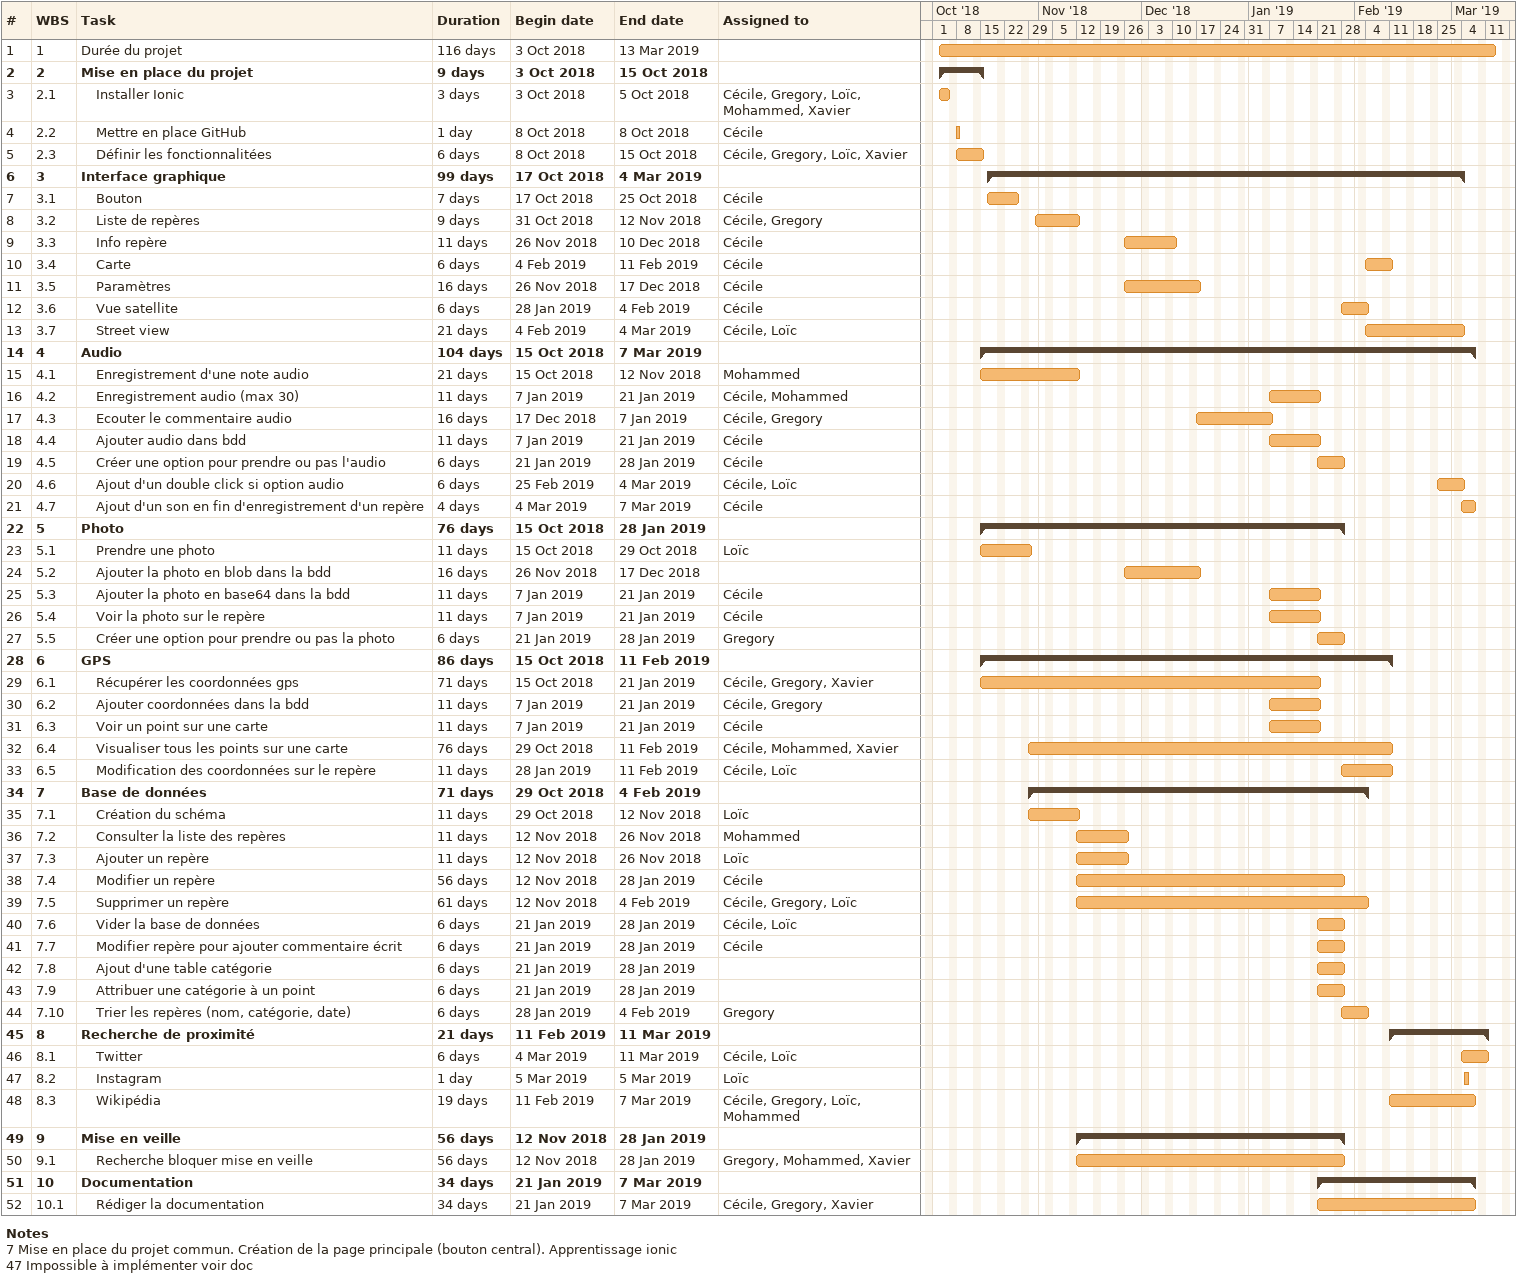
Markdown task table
| ID | WBS | Task | Duration | Start | Finish | Resources |
|---|---|---|---|---|---|---|
| 1 | 1 | Durée du projet | 116d | 2018-10-03 | 2019-03-13 |  |
| 2 | 2 | **Mise en place du projet** | 9d | 2018-10-03 | 2018-10-15 |  |
| 3 | 2.1 | Installer Ionic | 3d | 2018-10-03 | 2018-10-05 | Cécile, Gregory, Loïc, Mohammed, Xavier |
| 4 | 2.2 | Mettre en place GitHub | 1d | 2018-10-08 | 2018-10-08 | Cécile |
| 5 | 2.3 | Définir les fonctionnalitées | 6d | 2018-10-08 | 2018-10-15 | Cécile, Gregory, Loïc, Xavier |
| 6 | 3 | **Interface graphique** | 99d | 2018-10-17 | 2019-03-04 |  |
| 7 | 3.1 | Bouton | 7d | 2018-10-17 | 2018-10-25 | Cécile |
| 8 | 3.2 | Liste de repères | 9d | 2018-10-31 | 2018-11-12 | Cécile, Gregory |
| 9 | 3.3 | Info repère | 11d | 2018-11-26 | 2018-12-10 | Cécile |
| 10 | 3.4 | Carte | 6d | 2019-02-04 | 2019-02-11 | Cécile |
| 11 | 3.5 | Paramètres | 16d | 2018-11-26 | 2018-12-17 | Cécile |
| 12 | 3.6 | Vue satellite | 6d | 2019-01-28 | 2019-02-04 | Cécile |
| 13 | 3.7 | Street view | 21d | 2019-02-04 | 2019-03-04 | Cécile, Loïc |
| 14 | 4 | **Audio** | 104d | 2018-10-15 | 2019-03-07 |  |
| 15 | 4.1 | Enregistrement d'une note audio | 21d | 2018-10-15 | 2018-11-12 | Mohammed |
| 16 | 4.2 | Enregistrement audio (max 30) | 11d | 2019-01-07 | 2019-01-21 | Cécile, Mohammed |
| 17 | 4.3 | Ecouter le commentaire audio | 16d | 2018-12-17 | 2019-01-07 | Cécile, Gregory |
| 18 | 4.4 | Ajouter audio dans bdd | 11d | 2019-01-07 | 2019-01-21 | Cécile |
| 19 | 4.5 | Créer une option pour prendre ou pas l'audio | 6d | 2019-01-21 | 2019-01-28 | Cécile |
| 20 | 4.6 | Ajout d'un double click si option audio | 6d | 2019-02-25 | 2019-03-04 | Cécile, Loïc |
| 21 | 4.7 | Ajout d'un son en fin d'enregistrement d'un repère | 4d | 2019-03-04 | 2019-03-07 | Cécile |
| 22 | 5 | **Photo** | 76d | 2018-10-15 | 2019-01-28 |  |
| 23 | 5.1 | Prendre une photo | 11d | 2018-10-15 | 2018-10-29 | Loïc |
| 24 | 5.2 | Ajouter la photo en blob dans la bdd | 16d | 2018-11-26 | 2018-12-17 |  |
| 25 | 5.3 | Ajouter la photo en base64 dans la bdd | 11d | 2019-01-07 | 2019-01-21 | Cécile |
| 26 | 5.4 | Voir la photo sur le repère | 11d | 2019-01-07 | 2019-01-21 | Cécile |
| 27 | 5.5 | Créer une option pour prendre ou pas la photo | 6d | 2019-01-21 | 2019-01-28 | Gregory |
| 28 | 6 | **GPS** | 86d | 2018-10-15 | 2019-02-11 |  |
| 29 | 6.1 | Récupérer les coordonnées gps | 71d | 2018-10-15 | 2019-01-21 | Cécile, Gregory, Xavier |
| 30 | 6.2 | Ajouter coordonnées dans la bdd | 11d | 2019-01-07 | 2019-01-21 | Cécile, Gregory |
| 31 | 6.3 | Voir un point sur une carte | 11d | 2019-01-07 | 2019-01-21 | Cécile |
| 32 | 6.4 | Visualiser tous les points sur une carte | 76d | 2018-10-29 | 2019-02-11 | Cécile, Mohammed, Xavier |
| 33 | 6.5 | Modification des coordonnées sur le repère | 11d | 2019-01-28 | 2019-02-11 | Cécile, Loïc |
| 34 | 7 | **Base de données** | 71d | 2018-10-29 | 2019-02-04 |  |
| 35 | 7.1 | Création du schéma | 11d | 2018-10-29 | 2018-11-12 | Loïc |
| 36 | 7.2 | Consulter la liste des repères | 11d | 2018-11-12 | 2018-11-26 | Mohammed |
| 37 | 7.3 | Ajouter un repère | 11d | 2018-11-12 | 2018-11-26 | Loïc |
| 38 | 7.4 | Modifier un repère | 56d | 2018-11-12 | 2019-01-28 | Cécile |
| 39 | 7.5 | Supprimer un repère | 61d | 2018-11-12 | 2019-02-04 | Cécile, Gregory, Loïc |
| 40 | 7.6 | Vider la base de données | 6d | 2019-01-21 | 2019-01-28 | Cécile, Loïc |
| 41 | 7.7 | Modifier repère pour ajouter commentaire écrit | 6d | 2019-01-21 | 2019-01-28 | Cécile |
| 42 | 7.8 | Ajout d'une table catégorie | 6d | 2019-01-21 | 2019-01-28 |  |
| 43 | 7.9 | Attribuer une catégorie à un point | 6d | 2019-01-21 | 2019-01-28 |  |
| 44 | 7.10 | Trier les repères (nom, catégorie, date) | 6d | 2019-01-28 | 2019-02-04 | Gregory |
| 45 | 8 | **Recherche de proximité** | 21d | 2019-02-11 | 2019-03-11 |  |
| 46 | 8.1 | Twitter | 6d | 2019-03-04 | 2019-03-11 | Cécile, Loïc |
| 47 | 8.2 | Instagram | 1d | 2019-03-05 | 2019-03-05 | Loïc |
| 48 | 8.3 | Wikipédia | 19d | 2019-02-11 | 2019-03-07 | Cécile, Gregory, Loïc, Mohammed |
| 49 | 9 | **Mise en veille** | 56d | 2018-11-12 | 2019-01-28 |  |
| 50 | 9.1 | Recherche bloquer mise en veille | 56d | 2018-11-12 | 2019-01-28 | Gregory, Mohammed, Xavier |
| 51 | 10 | **Documentation** | 34d | 2019-01-21 | 2019-03-07 |  |
| 52 | 10.1 | Rédiger la documentation | 34d | 2019-01-21 | 2019-03-07 | Cécile, Gregory, Xavier |

Notes
- 7: Mise en place du projet commun. Création de la page principale (bouton central). Apprentissage ionic
- 47: Impossible à implémenter voir doc
